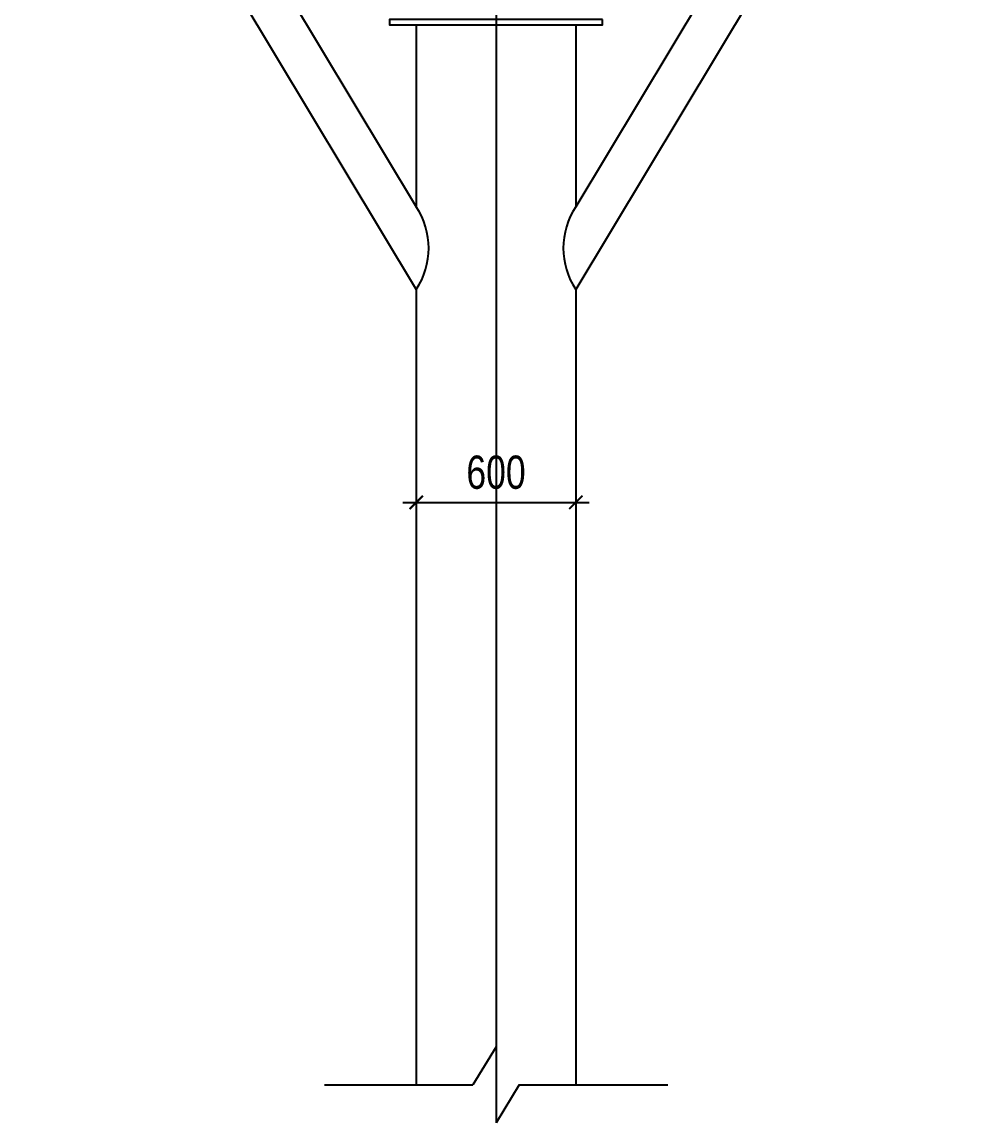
# Model space of a CAD drawing. Header units: millimetres. Extents: x -2530 to 18667, y 794 to 21156.
# Drawn here: x 359 to 3924, y 10544 to 14684 of the extents above; entities that cross this region are included whole.
import ezdxf

# ---------------------------------------------------------------- set-up
doc = ezdxf.new("R2010")
doc.units = ezdxf.units.MM
doc.styles.add('KOTE', font='romrust.shx', dxfattribs={"width": 0.8})
doc.dimstyles.new('dwgmodels.com 50', dxfattribs={"dimscale": 50, "dimtxt": 2.5, "dimasz": 1, "dimexe": 1, "dimexo": 2, "dimgap": 1, "dimtad": 1, "dimdec": 0, "dimzin": 9, "dimdsep": 46, "dimtxsty": 'KOTE', "dimblk": 'ARCHTICK', "dimcen": 0, "dimdle": 1, "dimclrd": 4, "dimclre": 4, "dimclrt": 3, "dimadec": 0, "dimazin": 0, "dimtfac": 0.666667, "dimtdec": 0, "dimtix": 1, "dimtmove": 2, "dimatfit": 0, "dimfxl": 1, "dimtvp": 1, "dimtolj": 1, "dimarcsym": 0})

# ---------------------------------------------------------------- blocks, each defined once
blk = doc.blocks.new('_ArchTick')
at = {"color": 0, "linetype": 'ByBlock', "const_width": 0.15}
blk.add_lwpolyline([(-0.5, -0.5), (0.5, 0.5)], dxfattribs=at)
blk = doc.blocks.new('*D57')
at = {"color": 4, "lineweight": -2, "transparency": 16777216}
for p, q in [((1841.3, 12953), (1841.3, 12827.8)), ((2441.3, 12953), (2441.3, 12827.8)), ((1791.3, 12877.8), (2491.3, 12877.8))]:
    blk.add_line(p, q, dxfattribs=at)
at = {"layer": 'Defpoints', "color": 0, "transparency": 16777216}
for p in [(1841.3, 13053, 8000), (2441.3, 13053, 8000), (2441.3, 12877.8)]:
    blk.add_point(p, dxfattribs=at)
at = {"color": 4, "lineweight": -2, "transparency": 16777216, "xscale": 50, "yscale": 50, "zscale": 50, "rotation": 180}
blk.add_blockref('_ArchTick', (1841.3, 12877.8), dxfattribs=at)
at = {"color": 4, "lineweight": -2, "transparency": 16777216, "xscale": 50, "yscale": 50, "zscale": 50}
blk.add_blockref('_ArchTick', (2441.3, 12877.8), dxfattribs=at)
at = {"color": 3, "transparency": 16777216, "insert": (2141.3, 12990.3), "char_height": 125, "attachment_point": 5, "style": 'KOTE'}
blk.add_mtext('\\A1;600', dxfattribs=at)

msp = doc.modelspace()

# ---------------------------------------------------------------- linework, layer by layer
for p, q in [((358.6, 16142.9), (1841.3, 13678.6, 8387.8)), ((3923.9, 16142.9), (2441.3, 13678.6, 8387.8)), ((690, 15902.5, 1099.2), (1841.3, 13989, 7612.2)), ((3592.5, 15902.5, 1099.2), (2441.3, 13989, 7612.2)), ((1841.3, 14674, 8000), (1841.3, 13989, 8000)), ((2441.3, 14674, 8000), (2441.3, 13989, 8000)), ((1841.3, 13678.6, 8000), (1841.3, 10687.5, 8000)), ((2441.3, 13678.6, 8000), (2441.3, 10687.5, 8000)), ((2141.3, 10830.9, 8000), (2053.6, 10687.5, 8000)), ((2141.3, 10830.9, 8000), (2141.3, 10544.1, 8000)), ((1495.7, 10687.5, 8000), (2053.6, 10687.5, 8000)), ((2228.9, 10687.5, 8000), (2141.3, 10544.1, 8000)), ((2228.9, 10687.5, 8000), (2786.9, 10687.5, 8000))]:
    msp.add_line(p, q)
at = {"color": 40}
msp.add_line((2141.3, 14984), (2141.3, 10830.9, 8000), dxfattribs=at)
at = {"elevation": 8000}
msp.add_lwpolyline([(2541.3, 14694), (1741.3, 14694), (1741.3, 14674), (2541.3, 14674), (2541.3, 14694)], dxfattribs=at)
for centre, start, end in [((1608.4, 13833.8, 7612.2), 326.3217, 33.6783), ((2674.1, 13833.8, 7612.2), 146.3217, 213.6783)]:
    msp.add_arc(centre, 279.8, start, end)

# ---------------------------------------------------------------- dimensions: what is measured, and where the dimension line sits
dim = msp.add_linear_dim(base=(2441.3, 12877.8), p1=(1841.3, 13053, 8000), p2=(2441.3, 13053, 8000), dimstyle='dwgmodels.com 50')
dim.commit()
dim.dimension.update_dxf_attribs({"geometry": '*D57', "text_midpoint": (2141.3, 12990.3)})

doc.saveas('drawing.dxf')
